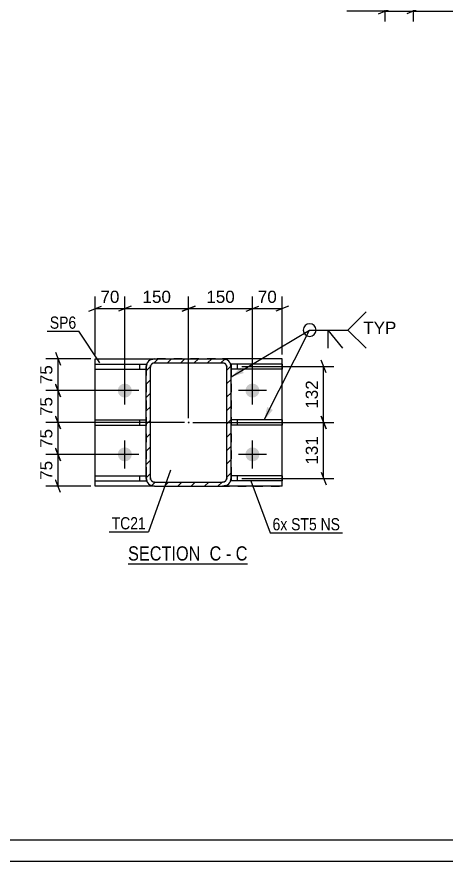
# Model space of a CAD drawing. Header units: millimetres. Extents: x 0 to 841, y 0 to 594.
# Drawn here: x 232 to 332.9, y 0 to 198.5 of the extents above; entities that cross this region are included whole.
import ezdxf

# ---------------------------------------------------------------- set-up
doc = ezdxf.new("R2010")
doc.units = ezdxf.units.MM
doc.linetypes.add('DXK_LINE_DOT2', pattern=[3.9198, 1.9599, -1.9599])
doc.linetypes.add('DXK_LINE_DOT3', pattern=[5.9187, 2.979, -0.9799, 0.9799, -0.9799])
doc.styles.add('Arial', font='ARIAL.TTF', dxfattribs={"height": 0.2})
doc.styles.add('Arial Narrow', font='ARIALN.TTF', dxfattribs={"height": 0.2})

# ---------------------------------------------------------------- blocks, each defined once
blk = doc.blocks.new('Unknown-284928530-1132 - 10120')
at = {"color": 5, "linetype": 'Continuous'}
for p, q in [((5, 5), (836, 5)), ((0, 0), (841, 0))]:
    blk.add_line(p, q, dxfattribs=at)
blk = doc.blocks.new('Unknown-284928530-15 - 1247')
at = {"color": 6, "linetype": 'Continuous'}
blk.add_line((258.16, 69.93), (286.23, 69.93), dxfattribs=at)
at = {"color": 0, "linetype": 'Continuous'}
for points in [[(276.27, 70.68), (276.27, 74.18), (258.16, 74.18), (258.16, 70.68)], [(280.09, 70.68), (280.09, 74.18), (277.32, 74.18), (277.32, 70.68)], [(282.41, 70.68), (282.41, 74.18), (281.14, 74.18), (281.14, 70.68)], [(286.23, 70.68), (286.23, 74.18), (283.46, 74.18), (283.46, 70.68)]]:
    blk.add_wipeout(points, dxfattribs=at)
at = {"color": 7, "linetype": 'Continuous', "style": 'Arial Narrow'}
for s, p in [('SECTION ', (258.16, 70.68)), ('C', (277.32, 70.68)), ('C', (283.46, 70.68)), ('-', (281.14, 70.68))]:
    blk.add_text(s, height=3.34, dxfattribs=at).set_placement(p)
blk = doc.blocks.new('Part-284928530-1340 - 1247')
at = {"color": 2, "linetype": 'Continuous'}
for p, q in [((294.4, 90.59), (282.4, 90.59)), ((282.4, 90.14), (282.4, 89.39)), ((294.4, 89.39), (282.4, 89.39)), ((294.4, 90.59), (294.4, 89.39))]:
    blk.add_line(p, q, dxfattribs=at)
at = {"color": 7, "linetype": 'DXK_LINE_DOT2'}
for p, q in [((282.4, 90.59), (282.4, 90.14)), ((283.9, 89.39), (283.9, 90.59))]:
    blk.add_line(p, q, dxfattribs=at)
blk = doc.blocks.new('Bolt-284928530-1267 - 1247')
at = {"linetype": 'Continuous'}
for points in [[(255.75, 110.64, -1), (259.05, 110.64, -1)], [(285.75, 110.64, -1), (289.05, 110.64, -1)], [(255.75, 95.64, -1), (259.05, 95.64, -1)], [(285.75, 95.64, -1), (289.05, 95.64, -1)]]:
    blk.add_hatch(color=1, dxfattribs=at).paths.add_polyline_path(points)
at = {"color": 1, "linetype": 'Continuous'}
for p, q in [((257.4, 107.34), (257.4, 113.94)), ((287.4, 107.34), (287.4, 113.94)), ((260.7, 110.64), (254.1, 110.64)), ((290.7, 110.64), (284.1, 110.64)), ((257.4, 92.34), (257.4, 98.94)), ((287.4, 92.34), (287.4, 98.94)), ((260.7, 95.64), (254.1, 95.64)), ((290.7, 95.64), (284.1, 95.64))]:
    blk.add_line(p, q, dxfattribs=at)
blk = doc.blocks.new('Part-284928530-1335 - 1247')
at = {"color": 2, "linetype": 'Continuous'}
for p, q in [((250.4, 102.54), (250.4, 103.74)), ((250.4, 103.74), (262.4, 103.74)), ((250.4, 102.54), (262.4, 102.54))]:
    blk.add_line(p, q, dxfattribs=at)
at = {"color": 7, "linetype": 'DXK_LINE_DOT2'}
for p, q in [((260.9, 102.54), (260.9, 103.74)), ((262.4, 103.74), (262.4, 102.54))]:
    blk.add_line(p, q, dxfattribs=at)
blk = doc.blocks.new('Part-284928530-1287 - 1247')
at = {"linetype": 'Continuous'}
h = blk.add_hatch(dxfattribs=at)
h.set_pattern_fill('', scale=0.7, style=0, pattern_type=0)
h.set_pattern_definition([(45, (262.3984, 90.1369), (-1.57154, 1.57154), [])])
h.paths.add_polyline_path([(262.4, 116.14), (262.4, 90.14), (262.55, 89.37), (262.98, 88.72), (263.63, 88.29), (264.4, 88.14), (280.4, 88.14), (281.16, 88.29), (281.81, 88.72), (282.25, 89.37), (282.4, 90.14), (282.4, 116.14), (282.25, 116.9), (281.81, 117.55), (281.16, 117.98), (280.4, 118.14), (264.4, 118.14), (263.63, 117.98), (262.98, 117.55), (262.55, 116.9)])
h.paths.add_polyline_path([(263.69, 116.84), (264.02, 117.06), (264.4, 117.14), (280.4, 117.14), (280.78, 117.06), (281.11, 116.84), (281.32, 116.52), (281.4, 116.14), (281.4, 90.14), (281.32, 89.75), (281.11, 89.43), (280.78, 89.21), (280.4, 89.14), (264.4, 89.14), (264.02, 89.21), (263.69, 89.43), (263.47, 89.75), (263.4, 90.14), (263.4, 116.14), (263.47, 116.52)])
blk.add_hatch(color=246, dxfattribs=at).paths.add_polyline_path([(272.4, 103.04, -1), (272.4, 103.24, -1)])
at = {"color": 7, "linetype": 'DXK_LINE_DOT2'}
for p, q in [((263.63, 117.98), (264.4, 118.14)), ((264.4, 117.14), (264.02, 117.06)), ((264.4, 118.14), (280.4, 118.14)), ((264.4, 117.14), (280.4, 117.14)), ((280.4, 118.14), (281.16, 117.98)), ((280.78, 117.06), (280.4, 117.14)), ((262.4, 116.14), (262.55, 116.9)), ((262.4, 116.14), (262.4, 90.14)), ((263.47, 116.52), (263.4, 116.14)), ((263.4, 90.14), (263.4, 116.14)), ((281.4, 116.14), (281.32, 116.52)), ((281.4, 90.14), (281.4, 116.14)), ((282.25, 116.9), (282.4, 116.14)), ((282.4, 116.14), (282.4, 90.14)), ((262.55, 89.37), (262.4, 90.14)), ((263.4, 90.14), (263.47, 89.75)), ((281.32, 89.75), (281.4, 90.14)), ((282.4, 90.14), (282.25, 89.37)), ((264.4, 88.14), (263.63, 88.29)), ((264.02, 89.21), (264.4, 89.14)), ((264.4, 89.14), (280.4, 89.14)), ((264.4, 88.14), (280.4, 88.14)), ((280.4, 89.14), (280.78, 89.21)), ((281.16, 88.29), (280.4, 88.14))]:
    blk.add_line(p, q, dxfattribs=at)
at = {"color": 2, "linetype": 'Continuous'}
for p, q in [((264.4, 118.14), (263.63, 117.98)), ((264.02, 117.06), (264.4, 117.14)), ((264.4, 118.14), (280.4, 118.14)), ((264.4, 117.14), (280.4, 117.14)), ((281.16, 117.98), (280.4, 118.14)), ((280.4, 117.14), (280.78, 117.06)), ((262.55, 116.9), (262.4, 116.14)), ((262.4, 90.14), (262.4, 116.14)), ((263.4, 116.14), (263.47, 116.52)), ((263.4, 90.14), (263.4, 116.14)), ((281.32, 116.52), (281.4, 116.14)), ((281.4, 90.14), (281.4, 116.14)), ((282.4, 116.14), (282.25, 116.9)), ((282.4, 90.14), (282.4, 116.14)), ((262.4, 90.14), (262.55, 89.37)), ((263.47, 89.75), (263.4, 90.14)), ((281.4, 90.14), (281.32, 89.75)), ((282.25, 89.37), (282.4, 90.14)), ((263.63, 88.29), (264.4, 88.14)), ((264.4, 89.14), (264.02, 89.21)), ((264.4, 89.14), (280.4, 89.14)), ((264.4, 88.14), (280.4, 88.14)), ((280.78, 89.21), (280.4, 89.14)), ((280.4, 88.14), (281.16, 88.29))]:
    blk.add_line(p, q, dxfattribs=at)
at = {"color": 7, "linetype": 'DXK_LINE_DOT3'}
blk.add_line((272.4, 103.14), (272.4, 103.14), dxfattribs=at)
at = {"color": 246, "linetype": 'DXK_LINE_DOT2'}
blk.add_line((272.4, 103.14), (272.4, 103.14), dxfattribs=at)
at = {"color": 246, "linetype": 'Continuous'}
blk.add_circle((272.4, 103.14), 0.1, dxfattribs=at)
at = {"color": 7, "linetype": 'DXK_LINE_DOT2'}
for centre, radius, start, end in [((264.4, 116.14), 2, 112.5, 157.5), ((280.4, 116.14), 2, 22.5, 67.5), ((264.4, 116.14), 1, 112.5, 157.5), ((280.4, 116.14), 1, 22.5, 67.5), ((264.4, 90.14), 2, 202.5, 247.5), ((264.4, 90.14), 1, 202.5, 247.5), ((280.4, 90.14), 1, 292.5, 337.5), ((280.4, 90.14), 2, 292.5, 337.5)]:
    blk.add_arc(centre, radius, start, end, dxfattribs=at)
at = {"color": 2, "linetype": 'Continuous'}
for centre, radius, start, end in [((264.4, 116.14), 2, 112.5, 157.5), ((280.4, 116.14), 2, 22.5, 67.5), ((264.4, 116.14), 1, 112.5, 157.5), ((280.4, 116.14), 1, 22.5, 67.5), ((264.4, 90.14), 2, 202.5, 247.5), ((264.4, 90.14), 1, 202.5, 247.5), ((280.4, 90.14), 1, 292.5, 337.5), ((280.4, 90.14), 2, 292.5, 337.5)]:
    blk.add_arc(centre, radius, start, end, dxfattribs=at)
blk = doc.blocks.new('Part-284928530-1345 - 1247')
at = {"color": 2, "linetype": 'Continuous'}
for p, q in [((294.4, 116.89), (282.4, 116.89)), ((282.4, 116.89), (282.4, 116.14)), ((294.4, 115.69), (282.4, 115.69)), ((294.4, 116.89), (294.4, 115.69))]:
    blk.add_line(p, q, dxfattribs=at)
at = {"color": 7, "linetype": 'DXK_LINE_DOT2'}
for p, q in [((282.4, 116.14), (282.4, 115.69)), ((283.9, 115.69), (283.9, 116.89))]:
    blk.add_line(p, q, dxfattribs=at)
blk = doc.blocks.new('Part-284928530-1297 - 1247')
at = {"color": 2, "linetype": 'Continuous'}
for p, q in [((250.4, 88.14), (250.4, 118.14)), ((250.4, 118.14), (264.4, 118.14)), ((294.4, 118.14), (280.4, 118.14)), ((294.4, 88.14), (294.4, 118.14)), ((264.4, 88.14), (250.4, 88.14)), ((294.4, 88.14), (280.4, 88.14))]:
    blk.add_line(p, q, dxfattribs=at)
at = {"color": 7, "linetype": 'DXK_LINE_DOT2'}
for p, q in [((294.4, 118.14), (264.4, 118.14)), ((264.4, 118.14), (280.4, 118.14)), ((264.4, 88.14), (294.4, 88.14)), ((264.4, 88.14), (280.4, 88.14))]:
    blk.add_line(p, q, dxfattribs=at)
blk = doc.blocks.new('Part-284928530-1325 - 1247')
at = {"color": 2, "linetype": 'Continuous'}
for p, q in [((250.4, 89.39), (250.4, 90.59)), ((250.4, 90.59), (262.4, 90.59)), ((250.4, 89.39), (262.4, 89.39)), ((262.4, 90.14), (262.4, 89.39))]:
    blk.add_line(p, q, dxfattribs=at)
at = {"color": 7, "linetype": 'DXK_LINE_DOT2'}
for p, q in [((260.9, 89.39), (260.9, 90.59)), ((262.4, 90.59), (262.4, 90.14))]:
    blk.add_line(p, q, dxfattribs=at)
blk = doc.blocks.new('Part-284928530-1330 - 1247')
at = {"color": 2, "linetype": 'Continuous'}
for p, q in [((250.4, 115.69), (250.4, 116.89)), ((250.4, 116.89), (262.4, 116.89)), ((250.4, 115.69), (262.4, 115.69)), ((262.4, 116.89), (262.4, 116.14))]:
    blk.add_line(p, q, dxfattribs=at)
at = {"color": 7, "linetype": 'DXK_LINE_DOT2'}
for p, q in [((260.9, 115.69), (260.9, 116.89)), ((262.4, 116.14), (262.4, 115.69))]:
    blk.add_line(p, q, dxfattribs=at)
blk = doc.blocks.new('Part-284928530-1350 - 1247')
at = {"color": 2, "linetype": 'Continuous'}
for p, q in [((294.4, 103.74), (282.4, 103.74)), ((294.4, 103.74), (294.4, 102.54)), ((294.4, 102.54), (282.4, 102.54))]:
    blk.add_line(p, q, dxfattribs=at)
at = {"color": 7, "linetype": 'DXK_LINE_DOT2'}
for p, q in [((282.4, 103.74), (282.4, 102.54)), ((283.9, 102.54), (283.9, 103.74))]:
    blk.add_line(p, q, dxfattribs=at)
blk = doc.blocks.new('StraightDimension-284928530-9467 - 1247')
at = {"color": 7, "linetype": 'Continuous'}
for p, q in [((241.11, 104.64), (242.31, 101.64)), ((271.4, 103.14), (238.86, 103.14)), ((241.71, 95.64), (241.71, 103.14)), ((256.4, 95.64), (238.86, 95.64)), ((242.31, 94.14), (241.11, 97.14))]:
    blk.add_line(p, q, dxfattribs=at)
at = {"color": 0}
blk.add_wipeout([(240.96, 102.21), (236.76, 102.21), (236.76, 96.56), (240.96, 96.56)], dxfattribs=at)
at = {"color": 3, "style": 'Arial'}
blk.add_text('75', height=2.865, rotation=90.0002, dxfattribs=at).set_placement((240.36, 97.16))
blk = doc.blocks.new('StraightDimension-284928530-9465 - 1247')
at = {"color": 7, "linetype": 'Continuous'}
for p, q in [((241.11, 119.64), (242.31, 116.64)), ((249.4, 118.14), (238.86, 118.14)), ((241.71, 110.64), (241.71, 118.14)), ((242.31, 109.14), (241.11, 112.14)), ((256.4, 110.64), (238.86, 110.64))]:
    blk.add_line(p, q, dxfattribs=at)
at = {"color": 0}
blk.add_wipeout([(240.96, 117.21), (236.76, 117.21), (236.76, 111.56), (240.96, 111.56)], dxfattribs=at)
at = {"color": 3, "style": 'Arial'}
blk.add_text('75', height=2.865, rotation=90.0002, dxfattribs=at).set_placement((240.36, 112.16))
blk = doc.blocks.new('StraightDimension-284928530-9422 - 1247')
at = {"color": 7, "linetype": 'Continuous'}
for p, q in [((287.4, 111.64), (287.4, 132.76)), ((294.4, 119.14), (294.4, 132.76)), ((285.9, 129.31), (288.9, 130.51)), ((287.4, 129.91), (294.4, 129.91)), ((295.9, 130.51), (292.9, 129.31))]:
    blk.add_line(p, q, dxfattribs=at)
at = {"color": 0}
blk.add_wipeout([(293.72, 130.66), (293.72, 134.86), (288.07, 134.86), (288.07, 130.66)], dxfattribs=at)
at = {"color": 3, "style": 'Arial'}
blk.add_text('70', height=2.865, dxfattribs=at).set_placement((288.67, 131.26))
blk = doc.blocks.new('StraightDimension-284928530-9423 - 1247')
at = {"color": 7, "linetype": 'Continuous'}
for p, q in [((272.4, 104.14), (272.4, 132.76)), ((287.4, 111.64), (287.4, 132.76)), ((273.9, 130.51), (270.9, 129.31)), ((272.4, 129.91), (287.4, 129.91)), ((285.9, 129.31), (288.9, 130.51))]:
    blk.add_line(p, q, dxfattribs=at)
at = {"color": 0}
blk.add_wipeout([(283.83, 130.66), (283.83, 134.86), (275.96, 134.86), (275.96, 130.66)], dxfattribs=at)
at = {"color": 3, "style": 'Arial'}
blk.add_text('150', height=2.865, dxfattribs=at).set_placement((276.56, 131.26))
blk = doc.blocks.new('StraightDimension-284928530-9424 - 1247')
at = {"color": 7, "linetype": 'Continuous'}
for p, q in [((257.4, 111.64), (257.4, 132.76)), ((272.4, 104.14), (272.4, 132.76)), ((258.9, 130.51), (255.9, 129.31)), ((257.4, 129.91), (272.4, 129.91)), ((270.9, 129.31), (273.9, 130.51))]:
    blk.add_line(p, q, dxfattribs=at)
at = {"color": 0}
blk.add_wipeout([(268.83, 130.66), (268.83, 134.86), (260.96, 134.86), (260.96, 130.66)], dxfattribs=at)
at = {"color": 3, "style": 'Arial'}
blk.add_text('150', height=2.865, dxfattribs=at).set_placement((261.56, 131.26))
blk = doc.blocks.new('StraightDimension-284928530-9425 - 1247')
at = {"color": 7, "linetype": 'Continuous'}
for p, q in [((250.4, 119.14), (250.4, 132.76)), ((257.4, 111.64), (257.4, 132.76)), ((248.9, 129.31), (251.9, 130.51)), ((250.4, 129.91), (257.4, 129.91)), ((258.9, 130.51), (255.9, 129.31))]:
    blk.add_line(p, q, dxfattribs=at)
at = {"color": 0}
blk.add_wipeout([(256.72, 130.66), (256.72, 134.86), (251.07, 134.86), (251.07, 130.66)], dxfattribs=at)
at = {"color": 3, "style": 'Arial'}
blk.add_text('70', height=2.865, dxfattribs=at).set_placement((251.67, 131.26))
blk = doc.blocks.new('StraightDimension-284928530-9466 - 1247')
at = {"color": 7, "linetype": 'Continuous'}
for p, q in [((241.11, 112.14), (242.31, 109.14)), ((256.4, 110.64), (238.86, 110.64)), ((241.71, 103.14), (241.71, 110.64)), ((242.31, 101.64), (241.11, 104.64)), ((271.4, 103.14), (238.86, 103.14))]:
    blk.add_line(p, q, dxfattribs=at)
at = {"color": 0}
blk.add_wipeout([(240.96, 109.71), (236.76, 109.71), (236.76, 104.06), (240.96, 104.06)], dxfattribs=at)
at = {"color": 3, "style": 'Arial'}
blk.add_text('75', height=2.865, rotation=90.0002, dxfattribs=at).set_placement((240.36, 104.66))
blk = doc.blocks.new('StraightDimension-284928530-9468 - 1247')
at = {"color": 7, "linetype": 'Continuous'}
for p, q in [((256.4, 95.64), (238.86, 95.64)), ((241.11, 97.14), (242.31, 94.14)), ((241.71, 88.14), (241.71, 95.64)), ((242.31, 86.64), (241.11, 89.64)), ((249.4, 88.14), (238.86, 88.14))]:
    blk.add_line(p, q, dxfattribs=at)
at = {"color": 0}
blk.add_wipeout([(240.96, 94.71), (236.76, 94.71), (236.76, 89.06), (240.96, 89.06)], dxfattribs=at)
at = {"color": 3, "style": 'Arial'}
blk.add_text('75', height=2.865, rotation=90.0002, dxfattribs=at).set_placement((240.36, 89.66))
blk = doc.blocks.new('StraightDimension-284928530-9508 - 1247')
at = {"color": 7, "linetype": 'Continuous'}
for p, q in [((304.74, 114.79), (303.54, 117.79)), ((284.9, 116.29), (306.54, 116.29)), ((304.14, 103.14), (304.14, 116.29)), ((303.54, 104.64), (304.74, 101.64)), ((273.4, 103.14), (306.54, 103.14))]:
    blk.add_line(p, q, dxfattribs=at)
at = {"color": 0}
blk.add_wipeout([(303.39, 113.65), (299.19, 113.65), (299.19, 105.78), (303.39, 105.78)], dxfattribs=at)
at = {"color": 3, "style": 'Arial'}
blk.add_text('132', height=2.865, rotation=90.0002, dxfattribs=at).set_placement((302.79, 106.38))
blk = doc.blocks.new('StraightDimension-284928530-9509 - 1247')
at = {"color": 7, "linetype": 'Continuous'}
for p, q in [((304.74, 101.64), (303.54, 104.64)), ((273.4, 103.14), (306.54, 103.14)), ((304.14, 89.99), (304.14, 103.14)), ((303.54, 91.49), (304.74, 88.49)), ((284.9, 89.99), (306.54, 89.99))]:
    blk.add_line(p, q, dxfattribs=at)
at = {"color": 0}
blk.add_wipeout([(303.39, 100.5), (299.19, 100.5), (299.19, 92.63), (303.39, 92.63)], dxfattribs=at)
at = {"color": 3, "style": 'Arial'}
blk.add_text('131', height=2.865, rotation=90.0002, dxfattribs=at).set_placement((302.79, 93.23))
blk = doc.blocks.new('StraightDimension-284928530-2383 - 2147')
at = {"color": 7, "linetype": 'Continuous'}
for p, q in [((318.53, 213.86), (318.53, 197.45)), ((325.2, 213.13), (325.2, 197.45)), ((317.03, 199.25), (320.03, 200.45)), ((318.53, 199.85), (325.2, 199.85)), ((326.7, 200.45), (323.7, 199.25))]:
    blk.add_line(p, q, dxfattribs=at)
at = {"color": 0}
blk.add_wipeout([(318.01, 200.6), (318.01, 204.8), (310.14, 204.8), (310.14, 200.6)], dxfattribs=at)
at = {"color": 7, "linetype": 'Continuous'}
blk.add_line((318.53, 199.85), (309.61, 199.85), dxfattribs=at)
blk.add_line((318.53, 199.85), (309.61, 199.85), dxfattribs=at)
at = {"color": 3, "style": 'Arial'}
blk.add_text('100', height=2.865, dxfattribs=at).set_placement((310.74, 201.2))
blk = doc.blocks.new('StraightDimension-284928530-2387 - 2147')
at = {"color": 7, "linetype": 'Continuous'}
for p, q in [((325.2, 213.13), (325.2, 197.45)), ((338.53, 213.13), (338.53, 197.45)), ((326.7, 200.45), (323.7, 199.25)), ((325.2, 199.85), (338.53, 199.85)), ((337.03, 199.25), (340.03, 200.45))]:
    blk.add_line(p, q, dxfattribs=at)
at = {"color": 0}
blk.add_wipeout([(335.8, 200.6), (335.8, 204.8), (327.93, 204.8), (327.93, 200.6)], dxfattribs=at)
at = {"color": 3, "style": 'Arial'}
blk.add_text('200', height=2.865, dxfattribs=at).set_placement((328.53, 201.2))
blk = doc.blocks.new('MarkSet-284928530-1547 - 1247')
at = {"color": 0}
blk.add_wipeout([(295.6, 77.78), (295.6, 80.78), (292.13, 80.78), (292.13, 77.78)], dxfattribs=at)
blk.add_wipeout([(295.6, 77.78), (295.6, 80.78), (292.13, 80.78), (292.13, 77.78)], dxfattribs=at)
at = {"color": 30, "linetype": 'Continuous'}
blk.add_line((287.03, 89.39), (291.53, 77.18), dxfattribs=at)
at = {"color": 0}
blk.add_wipeout([(302.52, 77.78), (302.52, 80.78), (296.5, 80.78), (296.5, 77.78)], dxfattribs=at)
blk.add_wipeout([(302.52, 77.78), (302.52, 80.78), (296.5, 80.78), (296.5, 77.78)], dxfattribs=at)
at = {"color": 3, "style": 'Arial Narrow'}
for s, p in [('6x', (292.13, 77.78)), ('ST5', (296.5, 77.78))]:
    blk.add_text(s, height=2.863, dxfattribs=at).set_placement(p)
at = {"color": 0}
blk.add_wipeout([(307.99, 77.78), (307.99, 80.78), (303.42, 80.78), (303.42, 77.78)], dxfattribs=at)
blk.add_wipeout([(307.99, 77.78), (307.99, 80.78), (303.42, 80.78), (303.42, 77.78)], dxfattribs=at)
at = {"color": 30, "linetype": 'Continuous'}
blk.add_line((291.53, 77.18), (308.59, 77.18), dxfattribs=at)
at = {"color": 3, "style": 'Arial Narrow'}
blk.add_text('NS', height=2.863, dxfattribs=at).set_placement((303.42, 77.78))
blk = doc.blocks.new('Mark-284928530-9522 - 1247')
at = {"color": 0}
blk.add_wipeout([(262.34, 78.01), (262.34, 81.01), (254.3, 81.01), (254.3, 78.01)], dxfattribs=at)
blk.add_wipeout([(262.34, 78.01), (262.34, 81.01), (254.3, 81.01), (254.3, 78.01)], dxfattribs=at)
at = {"color": 30, "linetype": 'Continuous'}
for p in [(268.1, 91.94), (253.7, 77.41)]:
    blk.add_line(p, (262.94, 77.41), dxfattribs=at)
at = {"color": 3, "style": 'Arial Narrow'}
blk.add_text('TC21', height=2.863, dxfattribs=at).set_placement((254.3, 78.01))
blk = doc.blocks.new('Mark-284928530-9525 - 1247')
at = {"color": 0}
blk.add_wipeout([(245.97, 125.19), (245.97, 128.19), (239.76, 128.19), (239.76, 125.19)], dxfattribs=at)
blk.add_wipeout([(245.97, 125.19), (245.97, 128.19), (239.76, 128.19), (239.76, 125.19)], dxfattribs=at)
at = {"color": 30, "linetype": 'Continuous'}
for p in [(239.16, 124.59), (251.56, 117.18)]:
    blk.add_line(p, (246.57, 124.59), dxfattribs=at)
at = {"color": 3, "style": 'Arial Narrow'}
blk.add_text('SP6', height=2.863, dxfattribs=at).set_placement((239.76, 125.19))
blk = doc.blocks.new('WeldMark-284928530-9794 - 1247')
at = {"linetype": 'Continuous'}
for points in [[(285.36, 114.76), (282.4, 113.86), (284.59, 116.05)], [(292.2, 106.08), (290.18, 103.74), (290.86, 106.76)]]:
    blk.add_hatch(color=30, dxfattribs=at).paths.add_polyline_path(points)
at = {"color": 30, "linetype": 'Continuous'}
for p, q in [((282.4, 113.86), (300.85, 124.87)), ((290.18, 103.74), (300.85, 124.87)), ((300.85, 124.87), (309.85, 124.87))]:
    blk.add_line(p, q, dxfattribs=at)
at = {"color": 3, "linetype": 'Continuous'}
for q in [(308.56, 120.59), (305.13, 120.59)]:
    blk.add_line((305.13, 124.87), q, dxfattribs=at)
for start, end in [(90, 270), (270, 90)]:
    blk.add_arc((300.85, 124.87), 1.5, start, end, dxfattribs=at)
at = {"color": 0, "linetype": 'Continuous'}
blk.add_wipeout([(321.22, 123.97), (321.22, 126.97), (313.45, 126.97), (313.45, 123.97)], dxfattribs=at)
blk.add_wipeout([(321.22, 123.97), (321.22, 126.97), (313.45, 126.97), (313.45, 123.97)], dxfattribs=at)
at = {"color": 3, "linetype": 'Continuous'}
for q in [(314.13, 129.16), (314.13, 120.59)]:
    blk.add_line((309.85, 124.87), q, dxfattribs=at)
at = {"color": 3, "linetype": 'Continuous', "style": 'Arial'}
blk.add_text('TYP', height=2.865, dxfattribs=at).set_placement((313.45, 123.97))

msp = doc.modelspace()

# ---------------------------------------------------------------- block references
for name in ['Unknown-284928530-1132 - 10120', 'Part-284928530-1297 - 1247', 'Part-284928530-1287 - 1247', 'Part-284928530-1330 - 1247', 'Part-284928530-1345 - 1247', 'Bolt-284928530-1267 - 1247', 'Part-284928530-1335 - 1247', 'Part-284928530-1350 - 1247', 'Part-284928530-1325 - 1247', 'Part-284928530-1340 - 1247']:
    msp.add_blockref(name, (0, 0))

# ---------------------------------------------------------------- next in the draw order: block references
for name in ['StraightDimension-284928530-2383 - 2147', 'StraightDimension-284928530-9422 - 1247', 'StraightDimension-284928530-9465 - 1247', 'StraightDimension-284928530-9467 - 1247', 'Unknown-284928530-15 - 1247']:
    msp.add_blockref(name, (0, 0))

# ---------------------------------------------------------------- next in the draw order: block references
for name in ['StraightDimension-284928530-2387 - 2147', 'StraightDimension-284928530-9423 - 1247', 'StraightDimension-284928530-9468 - 1247']:
    msp.add_blockref(name, (0, 0))

# ---------------------------------------------------------------- next in the draw order: block references
for name in ['StraightDimension-284928530-9424 - 1247', 'Mark-284928530-9522 - 1247']:
    msp.add_blockref(name, (0, 0))

# ---------------------------------------------------------------- next in the draw order: block references
for name in ['StraightDimension-284928530-9425 - 1247', 'StraightDimension-284928530-9508 - 1247']:
    msp.add_blockref(name, (0, 0))

# ---------------------------------------------------------------- next in the draw order: block references
for name in ['Mark-284928530-9525 - 1247', 'StraightDimension-284928530-9466 - 1247', 'StraightDimension-284928530-9509 - 1247']:
    msp.add_blockref(name, (0, 0))

# ---------------------------------------------------------------- next in the draw order: block references
for name in ['WeldMark-284928530-9794 - 1247', 'MarkSet-284928530-1547 - 1247']:
    msp.add_blockref(name, (0, 0))

doc.saveas('drawing.dxf')
